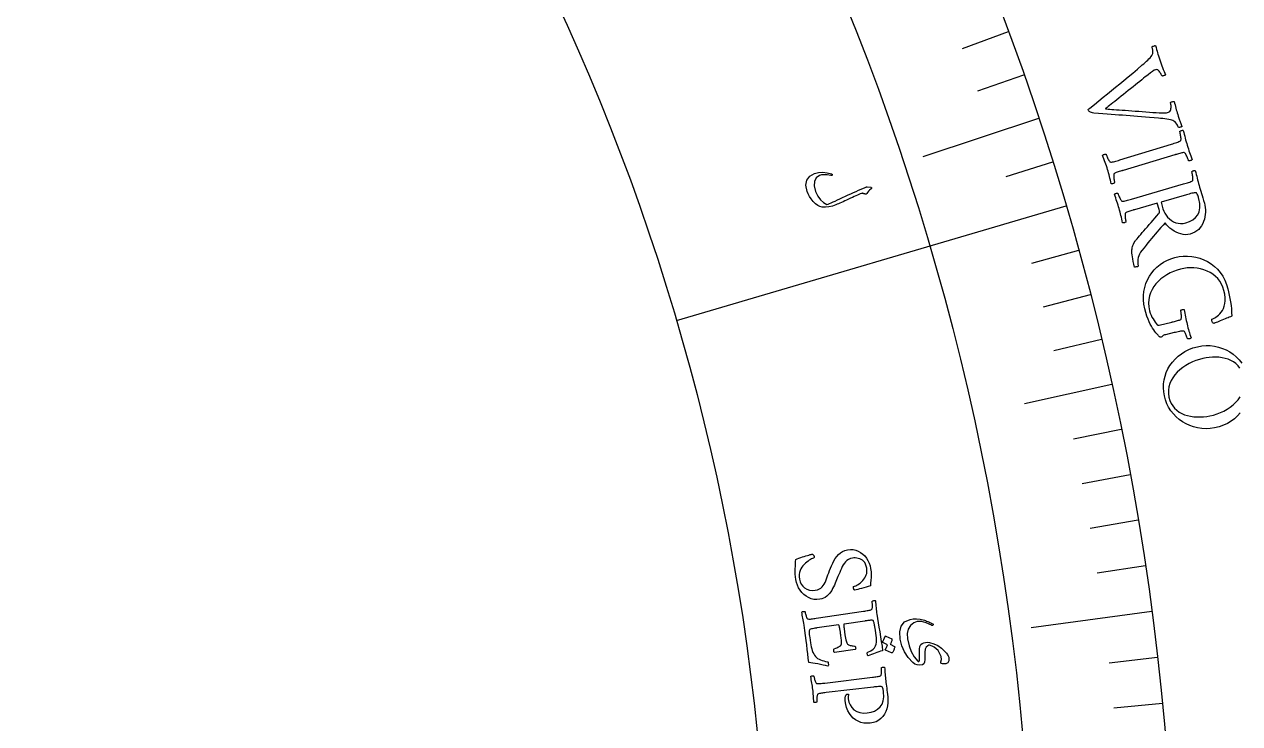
# Model space of a CAD drawing. Header units: millimetres. Extents: x -68 to 67, y -67 to 79.
# Drawn here: x 30.71 to 54.95, y 4.82 to 18.77 of the extents above; entities that cross this region are included whole.
import ezdxf

# ---------------------------------------------------------------- set-up
doc = ezdxf.new("R2010")
doc.units = ezdxf.units.MM
for name, color, linetype in [('ENGRAVE', 7, 'Continuous'), ('ENGRAVE_FINE', 8, 'Continuous'), ('TEXT', 5, 'Continuous')]:
    doc.layers.add(name, color=color, linetype=linetype)

msp = doc.modelspace()

# ---------------------------------------------------------------- linework, layer by layer
at = {"layer": 'ENGRAVE'}
for points in [[(50.9346, 16.8917), (48.6281, 16.1268)], [(51.4818, 15.1421), (43.711, 12.8565)], [(52.3968, 11.586), (50.6569, 11.2012)], [(53.1967, 7.0548), (50.7878, 6.7353)]]:
    msp.add_lwpolyline(points, dxfattribs=at)
for radius in [66.15, 66.15, 64.3781, 61.0875, 61.0875, 58.4888, 53.6625, 53.6625, 50.8275, 45.5625, 45.5625]:
    msp.add_circle((0, 0), radius, dxfattribs=at)
at = {"layer": 'ENGRAVE_FINE'}
for points in [[(50.3286, 18.6197), (49.417, 18.2824)], [(50.6389, 17.7585), (49.7217, 17.4368)], [(51.2156, 16.0195), (50.2879, 15.7293)], [(51.7332, 14.2598), (50.7961, 14.0016)], [(51.9695, 13.3729), (51.0282, 13.1307)], [(52.1908, 12.4815), (51.2454, 12.2554)], [(52.5877, 10.6865), (51.6351, 10.493)], [(52.7631, 9.7834), (51.8074, 9.6062)], [(52.9232, 8.8769), (51.9646, 8.7161)], [(53.0677, 7.9673), (52.1065, 7.823)], [(53.3101, 6.1397), (52.3445, 6.0285)], [(53.4078, 5.2222), (52.4404, 5.1277)]]:
    msp.add_lwpolyline(points, dxfattribs=at)
at = {"layer": 'TEXT'}
for points in [[(53.3554, 18.0601), (53.3691, 18.0203), (53.383, 17.9814), (53.3971, 17.9432), (53.4115, 17.9058), (53.4258, 17.8689), (53.4398, 17.8322), (53.4536, 17.7958), (53.467, 17.7597), (53.4617, 17.7556), (53.4537, 17.7514), (53.4432, 17.7473), (53.4302, 17.7433), (53.4173, 17.7401), (53.4074, 17.7388), (53.4005, 17.7394), (53.3965, 17.7418), (53.3939, 17.7484), (53.3894, 17.758), (53.3831, 17.7706), (53.3749, 17.7862), (53.3653, 17.8029), (53.3545, 17.8187), (53.3427, 17.8337), (53.3298, 17.8478), (53.3159, 17.8589), (53.301, 17.8653), (53.2852, 17.8668), (53.2685, 17.8634), (53.2446, 17.8523), (53.2121, 17.832), (53.171, 17.8026), (53.1214, 17.7641), (53.0958, 17.7435), (53.0663, 17.7197), (53.0328, 17.6927), (52.9955, 17.6625), (52.9552, 17.63), (52.9129, 17.596), (52.8685, 17.5604), (52.822, 17.5234), (52.7745, 17.4855), (52.727, 17.4475), (52.6796, 17.4095), (52.6321, 17.3712), (52.5857, 17.3338), (52.541, 17.2981), (52.4982, 17.264), (52.4572, 17.2315), (52.4189, 17.2014), (52.3843, 17.1742), (52.3533, 17.1499), (52.326, 17.1285), (52.3034, 17.1109), (52.2867, 17.0977), (52.2758, 17.0889), (52.2708, 17.0847), (52.2805, 17.0836), (52.2979, 17.082), (52.3232, 17.0798), (52.3564, 17.0772), (52.3959, 17.0742), (52.4405, 17.0709), (52.4901, 17.0674), (52.5447, 17.0636), (52.6034, 17.0595), (52.665, 17.0551), (52.7295, 17.0504), (52.7971, 17.0455), (52.8664, 17.0404), (52.9362, 17.0351), (53.0065, 17.0299), (53.0774, 17.0245), (53.1475, 17.0192), (53.2154, 17.014), (53.2813, 17.009), (53.3451, 17.004), (53.3691, 17.0024), (53.3935, 17.0015), (53.4183, 17.0015), (53.4436, 17.0022), (53.4679, 17.0039), (53.4898, 17.0066), (53.5094, 17.0102), (53.5266, 17.0148), (53.5444, 17.0228), (53.5585, 17.0343), (53.5687, 17.0492), (53.575, 17.0676), (53.5786, 17.0878), (53.5805, 17.1082), (53.5805, 17.1287), (53.5789, 17.1493), (53.5763, 17.1683), (53.5738, 17.1841), (53.5714, 17.1966), (53.5689, 17.2058), (53.5714, 17.2115), (53.5773, 17.2168), (53.5865, 17.2218), (53.599, 17.2266), (53.6122, 17.2301), (53.6235, 17.2317), (53.633, 17.2312), (53.6405, 17.2288), (53.6499, 17.1948), (53.6589, 17.1617), (53.6674, 17.1295), (53.6754, 17.0982), (53.6836, 17.067), (53.6925, 17.0349), (53.7021, 17.002), (53.7125, 16.9684), (53.7213, 16.9409), (53.7293, 16.9164), (53.7364, 16.895), (53.7428, 16.8766), (53.7488, 16.8599), (53.7549, 16.8433), (53.7612, 16.827), (53.7675, 16.8108), (53.7741, 16.7939), (53.7814, 16.775), (53.7892, 16.7542), (53.7976, 16.7315), (53.7921, 16.7276), (53.7838, 16.7238), (53.7727, 16.7201), (53.7588, 16.7167), (53.7454, 16.7141), (53.7356, 16.7129), (53.7294, 16.7132), (53.7268, 16.715), (53.7229, 16.7248), (53.7159, 16.739), (53.7059, 16.7576), (53.6928, 16.7806), (53.677, 16.8039), (53.6589, 16.8236), (53.6386, 16.8397), (53.6161, 16.852), (53.5967, 16.8594), (53.5705, 16.8664), (53.5374, 16.8732), (53.4974, 16.8797), (53.4545, 16.8856), (53.4127, 16.8906), (53.3721, 16.8947), (53.3326, 16.898), (53.2411, 16.9054), (53.1534, 16.9123), (53.0695, 16.9189), (52.9895, 16.925), (52.9122, 16.9309), (52.8361, 16.9369), (52.7614, 16.9428), (52.688, 16.9488), (52.6147, 16.9548), (52.5399, 16.9608), (52.4638, 16.9667), (52.3863, 16.9727), (52.3059, 16.9789), (52.2213, 16.9857), (52.1324, 16.993), (52.0392, 17.0008), (52.0144, 17.0038), (51.9931, 17.0084), (51.9754, 17.0147), (51.9612, 17.0227), (51.9499, 17.0319), (51.9406, 17.0419), (51.9334, 17.0528), (51.9284, 17.0646), (51.9282, 17.0684), (51.9302, 17.0726), (51.9342, 17.0772), (51.9404, 17.082), (51.947, 17.0869), (51.9526, 17.0915), (51.9571, 17.0957), (51.9605, 17.0995), (52.0528, 17.1738), (52.1418, 17.2458), (52.2277, 17.3153), (52.3105, 17.3824), (52.392, 17.4486), (52.4741, 17.5155), (52.5567, 17.583), (52.64, 17.6513), (52.7256, 17.722), (52.8153, 17.7967), (52.909, 17.8756), (53.0067, 17.9587), (53.0368, 17.9841), (53.065, 18.0087), (53.0915, 18.0325), (53.1161, 18.0556), (53.1391, 18.0785), (53.1606, 18.1017), (53.1806, 18.1254), (53.1991, 18.1494), (53.2059, 18.1601), (53.211, 18.1729), (53.2142, 18.188), (53.2156, 18.2053), (53.2158, 18.2234), (53.215, 18.241), (53.2134, 18.2582), (53.211, 18.2749), (53.2081, 18.2902), (53.2053, 18.3033), (53.2026, 18.3142), (53.1999, 18.3228), (53.2016, 18.3246), (53.2076, 18.3276), (53.2177, 18.3316), (53.2322, 18.3367), (53.2468, 18.3416), (53.2578, 18.3449), (53.265, 18.3465), (53.2685, 18.3465), (53.2813, 18.3053), (53.2926, 18.2676), (53.3024, 18.2335), (53.3109, 18.2029), (53.3195, 18.1724), (53.3298, 18.1384), (53.3418, 18.1009), (53.3554, 18.0601)], [(53.902, 16.3565), (53.9133, 16.3201), (53.9249, 16.2843), (53.9368, 16.2491), (53.949, 16.2145), (53.9613, 16.1798), (53.9737, 16.1442), (53.9862, 16.1078), (53.9988, 16.0706), (53.9942, 16.0644), (53.9873, 16.0592), (53.9781, 16.0548), (53.9666, 16.0513), (53.9549, 16.0489), (53.9447, 16.0479), (53.9361, 16.0482), (53.9292, 16.0499), (53.9263, 16.059), (53.9219, 16.0711), (53.9161, 16.0863), (53.9089, 16.1045), (53.9008, 16.1238), (53.8925, 16.1423), (53.8839, 16.1601), (53.875, 16.1771), (53.866, 16.1917), (53.8573, 16.2021), (53.8488, 16.2086), (53.8405, 16.2109), (53.8261, 16.2103), (53.8101, 16.2083), (53.7925, 16.205), (53.7733, 16.2003), (53.7528, 16.1947), (53.7314, 16.1887), (53.7092, 16.1823), (53.6861, 16.1754), (53.6824, 16.1743), (53.6786, 16.1732), (53.6749, 16.172), (53.6712, 16.1709), (53.6675, 16.1698), (53.6637, 16.1687), (53.66, 16.1675), (53.6563, 16.1664), (52.6217, 15.8547), (52.618, 15.8536), (52.6143, 15.8525), (52.6106, 15.8514), (52.6069, 15.8502), (52.6031, 15.8491), (52.5994, 15.848), (52.5957, 15.8469), (52.592, 15.8457), (52.569, 15.8387), (52.5471, 15.8319), (52.5264, 15.8252), (52.5068, 15.8187), (52.4887, 15.8122), (52.4725, 15.8054), (52.4583, 15.7983), (52.4461, 15.791), (52.4413, 15.7849), (52.438, 15.7752), (52.4361, 15.7618), (52.4356, 15.7449), (52.4363, 15.726), (52.4379, 15.7067), (52.4405, 15.687), (52.4441, 15.6669), (52.4479, 15.6482), (52.4512, 15.6328), (52.4541, 15.6206), (52.4565, 15.6116), (52.4516, 15.6065), (52.4446, 15.6017), (52.4355, 15.597), (52.4243, 15.5926), (52.4128, 15.5893), (52.4028, 15.5879), (52.3942, 15.5884), (52.387, 15.5909), (52.3785, 15.6281), (52.3701, 15.6646), (52.3617, 15.7002), (52.3534, 15.735), (52.3447, 15.7695), (52.3355, 15.8044), (52.3256, 15.8395), (52.3151, 15.875), (52.3044, 15.9095), (52.2931, 15.9442), (52.2812, 15.979), (52.2687, 16.0139), (52.2558, 16.0491), (52.2426, 16.0845), (52.2292, 16.1202), (52.2155, 16.1561), (52.22, 16.1621), (52.2269, 16.1673), (52.236, 16.1718), (52.2474, 16.1754), (52.2592, 16.1779), (52.2693, 16.1791), (52.2779, 16.179), (52.2848, 16.1775), (52.2877, 16.1687), (52.2921, 16.1569), (52.298, 16.1422), (52.3052, 16.1246), (52.3134, 16.1059), (52.3223, 16.0878), (52.3317, 16.0705), (52.3419, 16.0538), (52.3518, 16.0396), (52.3608, 16.0297), (52.3688, 16.024), (52.3758, 16.0225), (52.3931, 16.023), (52.4123, 16.0252), (52.4332, 16.0292), (52.456, 16.0349), (52.4802, 16.0417), (52.5053, 16.049), (52.5312, 16.0566), (52.558, 16.0648), (53.5913, 16.3806), (53.6182, 16.3889), (53.6442, 16.3971), (53.6694, 16.4052), (53.6938, 16.4133), (53.7164, 16.4215), (53.7364, 16.4301), (53.7537, 16.4391), (53.7683, 16.4485), (53.7743, 16.454), (53.778, 16.4635), (53.7794, 16.477), (53.7786, 16.4945), (53.7764, 16.5141), (53.7736, 16.5341), (53.7702, 16.5544), (53.7661, 16.575), (53.762, 16.5941), (53.7584, 16.61), (53.7552, 16.6225), (53.7526, 16.6317), (53.7575, 16.6369), (53.7644, 16.6419), (53.7734, 16.6467), (53.7846, 16.6513), (53.796, 16.6547), (53.8061, 16.6562), (53.8147, 16.6557), (53.822, 16.6532), (53.8323, 16.615), (53.8424, 16.577), (53.8522, 16.5394), (53.8617, 16.502), (53.8713, 16.465), (53.8812, 16.4284), (53.8914, 16.3922), (53.902, 16.3565)], [(47.5916, 15.5192), (47.5968, 15.5181), (47.6011, 15.5158), (47.6043, 15.5124), (47.6065, 15.5078), (47.6073, 15.5027), (47.6061, 15.4979), (47.6031, 15.4932), (47.5983, 15.4888), (47.5695, 15.4643), (47.5455, 15.4403), (47.5264, 15.4169), (47.5121, 15.394), (47.5066, 15.3869), (47.4989, 15.3828), (47.4889, 15.382), (47.4768, 15.3842), (47.4706, 15.3862), (47.4647, 15.388), (47.4591, 15.3898), (47.4536, 15.3914), (47.4485, 15.3928), (47.4439, 15.3943), (47.4396, 15.3956), (47.4358, 15.3969), (47.4289, 15.399), (47.4213, 15.3995), (47.413, 15.3987), (47.4039, 15.3963), (47.3795, 15.3865), (47.3529, 15.3753), (47.3242, 15.3628), (47.2935, 15.3491), (47.2606, 15.3342), (47.2256, 15.3182), (47.1884, 15.3011), (47.1491, 15.2829), (47.1101, 15.2641), (47.0733, 15.2468), (47.0387, 15.231), (47.0064, 15.2165), (46.9762, 15.2034), (46.9482, 15.1915), (46.9223, 15.1807), (46.8985, 15.1712), (46.8271, 15.146), (46.7569, 15.1298), (46.6881, 15.1226), (46.6205, 15.1243), (46.5781, 15.1336), (46.5348, 15.1551), (46.4904, 15.1887), (46.4451, 15.2345), (46.4028, 15.2864), (46.3685, 15.3368), (46.3419, 15.3857), (46.3232, 15.4333), (46.2994, 15.5601), (46.3162, 15.6624), (46.3737, 15.7403), (46.472, 15.7938), (46.552, 15.8139), (46.6352, 15.8194), (46.7215, 15.8102), (46.8109, 15.7861), (46.8164, 15.7838), (46.8204, 15.7808), (46.8227, 15.7771), (46.8235, 15.7726), (46.8233, 15.7675), (46.8223, 15.7633), (46.8202, 15.76), (46.8173, 15.7576), (46.8127, 15.755), (46.8078, 15.7536), (46.8028, 15.7533), (46.7976, 15.7542), (46.7218, 15.7657), (46.6591, 15.77), (46.6095, 15.7672), (46.5729, 15.7573), (46.5039, 15.7072), (46.4675, 15.6371), (46.4637, 15.547), (46.4922, 15.4369), (46.535, 15.3432), (46.5867, 15.2686), (46.6474, 15.213), (46.7173, 15.1765), (46.7423, 15.1859), (46.7712, 15.1974), (46.8042, 15.2112), (46.8411, 15.2272), (46.8821, 15.2455), (46.9272, 15.2662), (46.9764, 15.2894), (47.0297, 15.315), (47.0849, 15.3409), (47.1393, 15.3661), (47.1929, 15.3906), (47.2457, 15.4145), (47.2978, 15.4377), (47.3491, 15.46), (47.3997, 15.4815), (47.4496, 15.5022), (47.497, 15.5242), (47.5027, 15.5257), (47.5082, 15.5266), (47.5135, 15.5268), (47.5187, 15.5264)], [(54.2436, 15.2045), (54.2538, 15.1617), (54.2606, 15.1172), (54.2642, 15.0712), (54.2644, 15.0235), (54.2612, 14.9755), (54.2544, 14.9285), (54.2439, 14.8823), (54.2297, 14.8371), (54.2116, 14.7938), (54.1892, 14.7532), (54.1625, 14.7154), (54.1314, 14.6804), (54.0958, 14.6493), (54.0554, 14.623), (54.0101, 14.6016), (53.96, 14.585), (53.9157, 14.5763), (53.8703, 14.574), (53.824, 14.578), (53.7765, 14.5883), (53.7294, 14.6038), (53.6838, 14.6234), (53.6397, 14.6471), (53.5972, 14.6749), (53.5575, 14.7057), (53.5219, 14.7384), (53.4905, 14.7732), (53.4633, 14.8098), (53.4196, 14.7629), (53.3779, 14.7173), (53.3382, 14.673), (53.3005, 14.63), (53.2639, 14.5873), (53.2276, 14.5441), (53.1916, 14.5004), (53.156, 14.4561), (53.1195, 14.4104), (53.0811, 14.3621), (53.0409, 14.3115), (52.9987, 14.2584), (52.9731, 14.2229), (52.952, 14.1875), (52.9357, 14.1522), (52.9239, 14.117), (52.9169, 14.0799), (52.9145, 14.0389), (52.9169, 13.9941), (52.9239, 13.9453), (52.9188, 13.9397), (52.9111, 13.9353), (52.9007, 13.9322), (52.8876, 13.9304), (52.8746, 13.9295), (52.8645, 13.929), (52.8574, 13.9289), (52.8531, 13.9293), (52.8382, 13.9877), (52.8258, 14.0413), (52.8157, 14.09), (52.8081, 14.1339), (52.8026, 14.1728), (52.7991, 14.2063), (52.7974, 14.2346), (52.7977, 14.2575), (52.7997, 14.2727), (52.8025, 14.2907), (52.8059, 14.3116), (52.8101, 14.3354), (52.8169, 14.3611), (52.8279, 14.3876), (52.8432, 14.4149), (52.8627, 14.4431), (52.8726, 14.4555), (52.8863, 14.4722), (52.9039, 14.4934), (52.9252, 14.519), (52.9498, 14.5481), (52.977, 14.58), (53.0068, 14.6147), (53.0391, 14.6521), (53.0733, 14.6916), (53.1086, 14.7324), (53.145, 14.7746), (53.1826, 14.8182), (53.2205, 14.8621), (53.2581, 14.9053), (53.2954, 14.9478), (53.3324, 14.9896), (53.342, 15.0055), (53.3467, 15.0248), (53.3464, 15.0474), (53.3411, 15.0733), (53.3048, 15.201), (52.8513, 15.0717), (52.8476, 15.0706), (52.8439, 15.0696), (52.8401, 15.0685), (52.8364, 15.0674), (52.8326, 15.0664), (52.8289, 15.0653), (52.8252, 15.0642), (52.8214, 15.0632), (52.7983, 15.0565), (52.7764, 15.05), (52.7555, 15.0436), (52.7358, 15.0374), (52.7177, 15.0312), (52.7014, 15.0246), (52.6871, 15.0178), (52.6747, 15.0106), (52.6699, 15.0046), (52.6664, 14.9949), (52.6643, 14.9816), (52.6636, 14.9647), (52.664, 14.9457), (52.6654, 14.9264), (52.6677, 14.9067), (52.6709, 14.8865), (52.6744, 14.8678), (52.6775, 14.8523), (52.6802, 14.8401), (52.6825, 14.831), (52.6775, 14.826), (52.6705, 14.8213), (52.6613, 14.8168), (52.6501, 14.8125), (52.6385, 14.8094), (52.6284, 14.8081), (52.6198, 14.8088), (52.6127, 14.8114), (52.6048, 14.8487), (52.5969, 14.8853), (52.589, 14.921), (52.5812, 14.9559), (52.5731, 14.9906), (52.5644, 15.0256), (52.555, 15.0609), (52.5451, 15.0965), (52.5348, 15.1312), (52.524, 15.166), (52.5127, 15.201), (52.5007, 15.2361), (52.4883, 15.2715), (52.4757, 15.3071), (52.4628, 15.343), (52.4496, 15.3791), (52.4542, 15.385), (52.4612, 15.3902), (52.4704, 15.3945), (52.4818, 15.3979), (52.4936, 15.4003), (52.5038, 15.4013), (52.5123, 15.4011), (52.5192, 15.3995), (52.522, 15.3906), (52.5263, 15.3788), (52.5319, 15.364), (52.5388, 15.3463), (52.5468, 15.3274), (52.5553, 15.3092), (52.5646, 15.2917), (52.5744, 15.2749), (52.5842, 15.2606), (52.593, 15.2505), (52.6009, 15.2447), (52.6079, 15.2431), (52.6252, 15.2434), (52.6444, 15.2453), (52.6654, 15.249), (52.6883, 15.2544), (52.7126, 15.2608), (52.7377, 15.2677), (52.7638, 15.2749), (52.7907, 15.2827), (53.8279, 15.5857), (53.8548, 15.5935), (53.881, 15.6014), (53.9063, 15.6091), (53.9308, 15.6168), (53.9536, 15.6247), (53.9737, 15.633), (53.9911, 15.6418), (54.0059, 15.6509), (54.0119, 15.6564), (54.0157, 15.6658), (54.0174, 15.6793), (54.0169, 15.6968), (54.015, 15.7164), (54.0125, 15.7361), (54.0095, 15.7561), (54.0059, 15.7762), (54.0022, 15.7948), (53.9989, 15.8103), (53.9961, 15.8226), (53.9936, 15.8318), (53.9986, 15.837), (54.0056, 15.8419), (54.0147, 15.8465), (54.0259, 15.8509), (54.0374, 15.8542), (54.0475, 15.8555), (54.0561, 15.8549), (54.0633, 15.8522), (54.073, 15.814), (54.0825, 15.7761), (54.0916, 15.7387), (54.1004, 15.7018), (54.1093, 15.6651), (54.1185, 15.6288), (54.1281, 15.5928), (54.1382, 15.557), (54.1491, 15.5195), (54.1608, 15.4805), (54.1731, 15.4403), (54.1861, 15.3987), (54.1997, 15.3548), (54.2139, 15.3078), (54.2285, 15.2577), (54.2436, 15.2045)], [(53.8746, 14.8094), (53.9495, 14.8358), (54.0142, 14.8713), (54.0686, 14.9157), (54.1128, 14.9692), (54.1434, 15.0329), (54.157, 15.1079), (54.1535, 15.1941), (54.133, 15.2915), (54.1292, 15.3044), (54.1242, 15.3203), (54.118, 15.3391), (54.1107, 15.3608), (54.1025, 15.3812), (54.0939, 15.3962), (54.0848, 15.4057), (54.0752, 15.4097), (54.0608, 15.4105), (54.0427, 15.4091), (54.0211, 15.4054), (53.996, 15.3995), (53.9689, 15.3924), (53.9418, 15.3851), (53.9146, 15.3776), (53.8872, 15.3698), (53.3796, 15.2223), (53.4166, 15.0919), (53.4327, 15.0455), (53.4538, 15.0017), (53.48, 14.9606), (53.5114, 14.922), (53.547, 14.8873), (53.5858, 14.8577), (53.6279, 14.8331), (53.6732, 14.8137), (53.7211, 14.8007), (53.7706, 14.7957), (53.8218, 14.7986), (53.8746, 14.8094)], [(53.594, 12.8313), (53.5978, 12.8323), (53.6016, 12.8332), (53.6054, 12.8341), (53.6091, 12.835), (53.6129, 12.8359), (53.6167, 12.8368), (53.6205, 12.8377), (53.6242, 12.8386), (53.6476, 12.8443), (53.6698, 12.8498), (53.6909, 12.8553), (53.7109, 12.8607), (53.7293, 12.8662), (53.7458, 12.872), (53.7604, 12.8783), (53.773, 12.8849), (53.7794, 12.89), (53.7839, 12.8992), (53.7866, 12.9125), (53.7876, 12.9298), (53.7872, 12.9493), (53.7861, 12.9689), (53.7844, 12.9887), (53.7819, 13.0087), (53.7791, 13.0271), (53.7767, 13.0425), (53.7745, 13.0548), (53.7725, 13.0639), (53.7776, 13.0687), (53.7849, 13.0733), (53.7942, 13.0774), (53.8056, 13.0813), (53.8172, 13.0841), (53.8274, 13.0849), (53.8359, 13.0839), (53.843, 13.081), (53.8507, 13.043), (53.8579, 13.0056), (53.8646, 12.9687), (53.8709, 12.9324), (53.8772, 12.8965), (53.8841, 12.8606), (53.8916, 12.825), (53.8997, 12.7894), (53.9086, 12.7533), (53.9178, 12.7185), (53.9274, 12.6849), (53.9373, 12.6526), (53.9474, 12.6201), (53.9575, 12.5861), (53.9676, 12.5506), (53.9777, 12.5136), (53.9727, 12.5079), (53.9655, 12.5031), (53.956, 12.4993), (53.9444, 12.4966), (53.9325, 12.4949), (53.9223, 12.4944), (53.9138, 12.4952), (53.907, 12.4972), (53.9047, 12.5062), (53.9012, 12.5179), (53.8966, 12.5324), (53.8909, 12.5495), (53.8843, 12.5677), (53.8772, 12.5851), (53.8697, 12.6017), (53.8617, 12.6175), (53.8534, 12.6311), (53.8452, 12.641), (53.837, 12.6472), (53.8288, 12.6498), (53.8115, 12.6505), (53.7923, 12.6495), (53.7711, 12.647), (53.7479, 12.6428), (53.7234, 12.6376), (53.6979, 12.632), (53.6715, 12.6261), (53.6442, 12.6197), (53.4702, 12.5788), (53.4515, 12.5735), (53.4356, 12.5673), (53.4227, 12.5602), (53.4126, 12.552), (53.4038, 12.5441), (53.3946, 12.5378), (53.3851, 12.5331), (53.3752, 12.53), (53.3702, 12.5293), (53.3653, 12.5296), (53.3605, 12.531), (53.3558, 12.5333), (53.3501, 12.5376), (53.3424, 12.5448), (53.3328, 12.5547), (53.3211, 12.5675), (53.3006, 12.5915), (53.2794, 12.6175), (53.2573, 12.6454), (53.2344, 12.6752), (53.2112, 12.7083), (53.1881, 12.7461), (53.1653, 12.7885), (53.1426, 12.8355), (53.1204, 12.8889), (53.0988, 12.9501), (53.0779, 13.0193), (53.0576, 13.0963), (53.0398, 13.1852), (53.0309, 13.2723), (53.0307, 13.3577), (53.0394, 13.4414), (53.0561, 13.5225), (53.0799, 13.6), (53.1108, 13.674), (53.149, 13.7446), (53.1936, 13.8108), (53.2438, 13.8719), (53.2996, 13.9279), (53.3612, 13.9788), (53.4276, 14.0238), (53.4984, 14.0621), (53.5734, 14.0936), (53.6526, 14.1185), (53.7388, 14.137), (53.8243, 14.1471), (53.9092, 14.1487), (53.9935, 14.1417), (54.0761, 14.1268), (54.1562, 14.1045), (54.2336, 14.0747), (54.3084, 14.0376), (54.3793, 13.9931), (54.4451, 13.9416), (54.5058, 13.8831), (54.5613, 13.8175), (54.6105, 13.7454), (54.6521, 13.6675), (54.6863, 13.5836), (54.7129, 13.494), (54.7276, 13.4314), (54.7414, 13.3671), (54.7542, 13.3009), (54.7659, 13.2331), (54.776, 13.1637), (54.7835, 13.0933), (54.7886, 13.0219), (54.7911, 12.9493), (54.788, 12.948), (54.7787, 12.944), (54.7632, 12.9374), (54.7416, 12.9281), (54.7157, 12.9172), (54.6876, 12.9055), (54.6574, 12.8932), (54.6251, 12.8803), (54.5924, 12.8672), (54.5612, 12.8547), (54.5316, 12.8428), (54.5035, 12.8313), (54.4789, 12.8214), (54.46, 12.814), (54.4466, 12.8091), (54.4388, 12.8066), (54.4337, 12.8054), (54.4281, 12.8068), (54.4218, 12.8107), (54.415, 12.8172), (54.4084, 12.8253), (54.403, 12.834), (54.3988, 12.8433), (54.3958, 12.8532), (54.3943, 12.8619), (54.3938, 12.8703), (54.3944, 12.8782), (54.3961, 12.8857), (54.4111, 12.8928), (54.4294, 12.9026), (54.4511, 12.9151), (54.4761, 12.9303), (54.5027, 12.9488), (54.529, 12.9712), (54.5549, 12.9977), (54.5806, 13.0283), (54.6043, 13.0633), (54.6242, 13.1034), (54.6404, 13.1487), (54.6529, 13.199), (54.6597, 13.255), (54.6592, 13.3174), (54.6511, 13.3862), (54.6356, 13.4613), (54.615, 13.5281), (54.5874, 13.5896), (54.5529, 13.6461), (54.5114, 13.6973), (54.4643, 13.7432), (54.4128, 13.7836), (54.357, 13.8187), (54.2968, 13.8483), (54.2336, 13.8724), (54.1689, 13.8909), (54.1025, 13.9039), (54.0346, 13.9113), (53.9664, 13.9133), (53.8995, 13.9099), (53.8337, 13.9013), (53.7691, 13.8874), (53.6986, 13.8666), (53.6299, 13.841), (53.5631, 13.8108), (53.4982, 13.7759), (53.4365, 13.7366), (53.3793, 13.6931), (53.3267, 13.6456), (53.2787, 13.594), (53.2363, 13.5385), (53.2008, 13.4796), (53.1721, 13.4172), (53.1503, 13.3513), (53.1367, 13.2821), (53.1326, 13.2099), (53.138, 13.1346), (53.1529, 13.0563), (53.1658, 13.0105), (53.1814, 12.9683), (53.1996, 12.9294), (53.2204, 12.894), (53.2424, 12.8615), (53.2639, 12.8314), (53.285, 12.8036), (53.3057, 12.7782), (53.3097, 12.7733), (53.314, 12.7699), (53.3183, 12.7681), (53.3228, 12.7677), (53.3276, 12.7683), (53.3328, 12.7691), (53.3385, 12.7702), (53.3445, 12.7716)], [(47.5894, 7.9164), (47.5946, 7.8821), (47.5983, 7.8507), (47.6004, 7.8221), (47.6011, 7.7964), (47.6007, 7.7719), (47.5996, 7.747), (47.5978, 7.7217), (47.5954, 7.696), (47.5926, 7.6686), (47.5897, 7.638), (47.5867, 7.6043), (47.5836, 7.5676), (47.5414, 7.5541), (47.4984, 7.5413), (47.4545, 7.5291), (47.4098, 7.5176), (47.3676, 7.5071), (47.331, 7.4983), (47.3001, 7.4911), (47.2748, 7.4856), (47.2695, 7.4849), (47.2645, 7.4869), (47.2598, 7.4916), (47.2554, 7.4989), (47.2515, 7.5073), (47.2485, 7.5149), (47.2463, 7.5217), (47.245, 7.5278), (47.2443, 7.5355), (47.245, 7.5425), (47.2468, 7.5488), (47.25, 7.5544), (47.2706, 7.5612), (47.2926, 7.5706), (47.3158, 7.5826), (47.3404, 7.5971), (47.3652, 7.614), (47.3891, 7.6329), (47.412, 7.6539), (47.4341, 7.677), (47.4544, 7.702), (47.4723, 7.7286), (47.4877, 7.757), (47.5007, 7.787), (47.5102, 7.8185), (47.5153, 7.8512), (47.516, 7.8851), (47.5123, 7.9202), (47.5026, 7.9634), (47.4889, 8.0009), (47.4712, 8.0326), (47.4496, 8.0587), (47.4251, 8.0798), (47.399, 8.0968), (47.3713, 8.1096), (47.342, 8.1183), (47.3122, 8.1235), (47.2832, 8.1259), (47.255, 8.1255), (47.2276, 8.1223), (47.186, 8.1121), (47.1491, 8.0967), (47.1168, 8.0761), (47.0892, 8.0503), (47.065, 8.0205), (47.043, 7.9879), (47.0232, 7.9524), (47.0056, 7.9142), (46.989, 7.8744), (46.972, 7.8345), (46.9548, 7.7944), (46.9373, 7.7542), (46.9245, 7.7234), (46.9112, 7.691), (46.8972, 7.657), (46.8825, 7.6215), (46.867, 7.5855), (46.8501, 7.5499), (46.8321, 7.5147), (46.8127, 7.4799), (46.7916, 7.4466), (46.7682, 7.4158), (46.7425, 7.3877), (46.7145, 7.3621), (46.6839, 7.34), (46.6505, 7.3224), (46.6141, 7.3094), (46.5749, 7.3007), (46.5162, 7.2958), (46.4596, 7.2997), (46.4053, 7.3124), (46.3533, 7.3339), (46.3045, 7.3626), (46.2599, 7.3967), (46.2197, 7.4364), (46.1838, 7.4815), (46.153, 7.5307), (46.1282, 7.5824), (46.1095, 7.6366), (46.0968, 7.6934), (46.0893, 7.7479), (46.0849, 7.8019), (46.0838, 7.8555), (46.0859, 7.9087), (46.0892, 7.9602), (46.0918, 8.0089), (46.0936, 8.0547), (46.0948, 8.0977), (46.1269, 8.1101), (46.1602, 8.1222), (46.1946, 8.1341), (46.2303, 8.1458), (46.2655, 8.1569), (46.2985, 8.167), (46.3294, 8.1763), (46.3581, 8.1845), (46.3831, 8.1915), (46.4029, 8.1968), (46.4175, 8.2004), (46.4269, 8.2025), (46.4334, 8.1976), (46.4395, 8.1922), (46.4452, 8.1863), (46.4506, 8.18), (46.4554, 8.1732), (46.4591, 8.1661), (46.462, 8.1587), (46.4638, 8.1509), (46.4642, 8.1416), (46.4616, 8.1337), (46.4562, 8.1274), (46.4479, 8.1226), (46.4314, 8.1153), (46.4123, 8.1057), (46.3905, 8.0937), (46.3661, 8.0794), (46.3404, 8.0626), (46.3147, 8.0433), (46.2889, 8.0213), (46.2632, 7.9968), (46.239, 7.9697), (46.2177, 7.9399), (46.1992, 7.9075), (46.1837, 7.8725), (46.1724, 7.8345), (46.1667, 7.7933), (46.1665, 7.749), (46.172, 7.7014), (46.1849, 7.6512), (46.206, 7.6058), (46.2355, 7.5652), (46.2733, 7.5294), (46.318, 7.5014), (46.3683, 7.4843), (46.4242, 7.4782), (46.4857, 7.4831), (46.5291, 7.4927), (46.5665, 7.5068), (46.5979, 7.5252), (46.6235, 7.5481), (46.6449, 7.5746), (46.6642, 7.604), (46.6812, 7.6363), (46.696, 7.6714), (46.7099, 7.7086), (46.7241, 7.7472), (46.7386, 7.7872), (46.7534, 7.8286), (46.7717, 7.8752), (46.7911, 7.9227), (46.8117, 7.9711), (46.8333, 8.0206), (46.8571, 8.069), (46.8842, 8.1144), (46.9145, 8.1567), (46.948, 8.196), (46.9857, 8.2303), (47.0283, 8.2576), (47.076, 8.2779), (47.1286, 8.2911), (47.186, 8.2971), (47.2409, 8.2946), (47.2934, 8.2836), (47.3435, 8.2639), (47.3903, 8.2371), (47.433, 8.2046), (47.4715, 8.1665), (47.5059, 8.1227), (47.5354, 8.0749), (47.5591, 8.0245), (47.5771, 7.9717), (47.5894, 7.9164)], [(47.7141, 7.0015), (47.7264, 6.9198), (47.7401, 6.8341), (47.755, 6.7445), (47.7712, 6.6509), (47.7873, 6.5558), (47.8023, 6.4617), (47.8161, 6.3686), (47.8287, 6.2765), (47.7884, 6.2649), (47.75, 6.2527), (47.7133, 6.2398), (47.6785, 6.2263), (47.6442, 6.2126), (47.6094, 6.1991), (47.5739, 6.1858), (47.5379, 6.1728), (47.532, 6.1789), (47.5274, 6.1872), (47.5238, 6.1977), (47.5214, 6.2105), (47.5207, 6.2238), (47.5224, 6.234), (47.5265, 6.241), (47.5331, 6.2448), (47.5912, 6.2731), (47.6366, 6.3036), (47.6693, 6.3363), (47.6893, 6.3711), (47.7005, 6.4082), (47.7067, 6.4476), (47.708, 6.4892), (47.7043, 6.5332), (47.6773, 6.7273), (47.6761, 6.7357), (47.6743, 6.7469), (47.6719, 6.761), (47.669, 6.778), (47.6656, 6.796), (47.6619, 6.8135), (47.6578, 6.8303), (47.6534, 6.8464), (47.6487, 6.8605), (47.6436, 6.8709), (47.6381, 6.8778), (47.6323, 6.8811), (47.6197, 6.8824), (47.6055, 6.8828), (47.5897, 6.8822), (47.5723, 6.8807), (47.554, 6.8785), (47.5354, 6.8762), (47.5165, 6.8737), (47.4974, 6.871), (47.4899, 6.8699), (47.4833, 6.869), (47.4775, 6.8681), (47.4725, 6.8674), (47.0607, 6.8078), (47.0569, 6.8054), (47.0544, 6.7994), (47.0534, 6.7898), (47.0537, 6.7766), (47.0549, 6.7612), (47.0565, 6.745), (47.0585, 6.7279), (47.0609, 6.7101), (47.0773, 6.5938), (47.0829, 6.5561), (47.0884, 6.5229), (47.0938, 6.4943), (47.0991, 6.4701), (47.1049, 6.4497), (47.1118, 6.4326), (47.1196, 6.4186), (47.1284, 6.4078), (47.1386, 6.3993), (47.1507, 6.3922), (47.1646, 6.3865), (47.1803, 6.3823), (47.1984, 6.3787), (47.2193, 6.3753), (47.2431, 6.372), (47.2698, 6.3687), (47.2771, 6.3668), (47.2829, 6.3611), (47.2872, 6.3518), (47.29, 6.3388), (47.291, 6.3259), (47.2903, 6.3149), (47.2879, 6.3057), (47.2839, 6.2983), (46.8669, 6.2428), (46.8621, 6.2479), (46.8583, 6.2555), (46.8552, 6.2655), (46.8529, 6.2779), (46.8523, 6.2903), (46.8539, 6.3005), (46.8579, 6.3084), (46.8642, 6.3141), (46.8927, 6.3256), (46.9169, 6.3359), (46.9369, 6.3449), (46.9525, 6.3526), (46.9648, 6.3593), (46.9749, 6.3655), (46.9828, 6.371), (46.9885, 6.376), (46.9928, 6.3809), (46.9967, 6.3861), (47, 6.3917), (47.0029, 6.3977), (47.006, 6.4058), (47.008, 6.4175), (47.0087, 6.4328), (47.0082, 6.4518), (47.0068, 6.473), (47.0051, 6.4952), (47.0029, 6.5183), (47.0003, 6.5424), (46.9974, 6.5666), (46.9945, 6.59), (46.9915, 6.6128), (46.9885, 6.6347), (46.9862, 6.65), (46.9837, 6.6663), (46.9809, 6.6835), (46.9778, 6.7017), (46.9745, 6.7198), (46.9711, 6.7365), (46.9676, 6.7519), (46.964, 6.766), (46.9601, 6.7776), (46.9556, 6.7857), (46.9507, 6.7902), (46.9453, 6.7911), (46.5245, 6.7303), (46.5219, 6.7299), (46.5188, 6.7294), (46.5151, 6.7289), (46.5109, 6.7283), (46.4939, 6.7258), (46.4747, 6.7228), (46.4533, 6.7193), (46.4296, 6.7154), (46.4075, 6.7111), (46.391, 6.7067), (46.38, 6.702), (46.3745, 6.6971), (46.3691, 6.6842), (46.3654, 6.6703), (46.3634, 6.6553), (46.3632, 6.6393), (46.3643, 6.6205), (46.3666, 6.5971), (46.3699, 6.5691), (46.3743, 6.5366), (46.3891, 6.4309), (46.3955, 6.3919), (46.4038, 6.3534), (46.414, 6.3154), (46.4262, 6.2779), (46.4398, 6.2428), (46.4546, 6.2119), (46.4706, 6.1851), (46.4878, 6.1625), (46.5086, 6.1403), (46.5327, 6.1214), (46.5599, 6.1057), (46.5902, 6.0934), (46.6228, 6.0828), (46.6566, 6.0727), (46.6917, 6.063), (46.728, 6.0538), (46.7344, 6.0509), (46.7395, 6.0449), (46.7432, 6.0359), (46.7457, 6.0239), (46.7472, 6.0051), (46.7466, 5.9894), (46.7439, 5.977), (46.739, 5.9677), (46.6909, 5.9781), (46.6413, 5.9889), (46.5901, 6.0001), (46.5374, 6.0119), (46.4861, 6.0225), (46.4388, 6.0304), (46.3956, 6.0354), (46.3566, 6.0377), (46.3452, 6.1263), (46.3343, 6.2147), (46.3239, 6.3028), (46.3138, 6.3908), (46.3033, 6.4814), (46.2911, 6.5775), (46.2775, 6.6791), (46.2622, 6.7862), (46.2565, 6.8233), (46.2507, 6.8583), (46.2447, 6.8914), (46.2385, 6.9224), (46.2325, 6.9527), (46.2267, 6.9836), (46.2213, 7.0152), (46.2162, 7.0473), (46.221, 7.052), (46.2276, 7.0557), (46.2362, 7.0583), (46.2466, 7.06), (46.2572, 7.0607), (46.2662, 7.0604), (46.2736, 7.0592), (46.2795, 7.057), (46.2809, 7.0489), (46.2832, 7.038), (46.2864, 7.0245), (46.2903, 7.0081), (46.2951, 6.9907), (46.3004, 6.9738), (46.3064, 6.9574), (46.3131, 6.9416), (46.3199, 6.9279), (46.3264, 6.918), (46.3327, 6.912), (46.3386, 6.9098), (46.3538, 6.908), (46.3708, 6.9074), (46.3896, 6.9082), (46.4102, 6.9102), (46.4322, 6.9129), (46.455, 6.916), (46.4787, 6.9193), (46.5031, 6.9228), (47.4461, 7.0632), (47.4706, 7.0669), (47.4944, 7.0707), (47.5175, 7.0745), (47.5398, 7.0783), (47.5606, 7.0826), (47.5792, 7.0874), (47.5955, 7.093), (47.6095, 7.0993), (47.6154, 7.1034), (47.6198, 7.1112), (47.6229, 7.1228), (47.6245, 7.1381), (47.6251, 7.1556), (47.6253, 7.1734), (47.6249, 7.1915), (47.6241, 7.2101), (47.623, 7.2273), (47.6219, 7.2416), (47.6208, 7.2529), (47.6197, 7.2613), (47.6246, 7.2653), (47.6313, 7.2687), (47.6398, 7.2717), (47.6501, 7.2742), (47.6606, 7.2758), (47.6696, 7.2757), (47.677, 7.2741), (47.683, 7.271), (47.6871, 7.2363), (47.6909, 7.2019), (47.6945, 7.1677), (47.698, 7.1338), (47.7015, 7.1002), (47.7053, 7.067), (47.7095, 7.0341), (47.7141, 7.0015)], [(48.9907, 6.0513), (49.0009, 6.1024), (48.9947, 6.1573), (48.9721, 6.2159), (48.9329, 6.2782), (48.8982, 6.3163), (48.8587, 6.3467), (48.8145, 6.3693), (48.7655, 6.3842), (48.7559, 6.385), (48.7463, 6.3839), (48.7365, 6.3809), (48.7266, 6.376), (48.6974, 6.3478), (48.6782, 6.3045), (48.6691, 6.246), (48.6698, 6.1724), (48.6712, 6.0998), (48.6638, 6.0461), (48.6477, 6.0112), (48.6229, 5.9951), (48.5678, 5.9869), (48.5173, 5.9916), (48.4714, 6.0093), (48.4299, 6.0399), (48.3391, 6.1418), (48.2672, 6.2532), (48.2144, 6.3742), (48.1805, 6.505), (48.1709, 6.6515), (48.1999, 6.7663), (48.2678, 6.8494), (48.3748, 6.9009), (48.436, 6.9117), (48.504, 6.9124), (48.5789, 6.9029), (48.6606, 6.8832), (48.6836, 6.8755), (48.7059, 6.8675), (48.7275, 6.859), (48.7484, 6.8502), (48.7686, 6.8408), (48.7884, 6.831), (48.8076, 6.8205), (48.8264, 6.8095), (48.8344, 6.8033), (48.8381, 6.7972), (48.8376, 6.7914), (48.8328, 6.7857), (48.8264, 6.782), (48.8197, 6.7804), (48.8127, 6.7809), (48.8054, 6.7834), (48.6967, 6.8316), (48.6014, 6.8556), (48.5194, 6.8557), (48.4508, 6.8321), (48.3826, 6.7776), (48.3392, 6.7057), (48.3203, 6.6163), (48.326, 6.5094), (48.3549, 6.3754), (48.3989, 6.2569), (48.4581, 6.1539), (48.5326, 6.0664), (48.5386, 6.0614), (48.5442, 6.0599), (48.5493, 6.0619), (48.554, 6.0676), (48.5613, 6.089), (48.5652, 6.1251), (48.5657, 6.1759), (48.5627, 6.2414), (48.5623, 6.3083), (48.571, 6.3606), (48.5889, 6.3983), (48.6161, 6.4213), (48.6498, 6.4347), (48.686, 6.442), (48.7248, 6.4431), (48.7661, 6.438), (48.849, 6.4146), (48.9274, 6.3772), (49.0012, 6.3258), (49.0704, 6.2603), (49.0871, 6.2426), (49.1018, 6.2252), (49.1145, 6.2082), (49.1252, 6.1915), (49.1341, 6.1752), (49.1412, 6.1595), (49.1464, 6.1443), (49.1499, 6.1297), (49.1517, 6.071), (49.1308, 6.0323), (49.0873, 6.0136), (49.0212, 6.015), (49.0029, 6.0198), (48.9917, 6.0275), (48.9876, 6.038), (48.9907, 6.0513)], [(48.0645, 6.3605), (48.0666, 6.3589), (48.0681, 6.3565), (48.0689, 6.3532), (48.0691, 6.349), (48.0654, 6.3336), (48.0612, 6.3186), (48.0563, 6.304), (48.0507, 6.2898), (48.0445, 6.2759), (48.0374, 6.2622), (48.0296, 6.2486), (48.021, 6.2353), (48.0181, 6.2325), (48.015, 6.2311), (48.0114, 6.2309), (48.0075, 6.232), (47.8834, 6.2883), (47.8816, 6.29), (47.8812, 6.2929), (47.8822, 6.2969), (47.8846, 6.302), (47.887, 6.3056), (47.8901, 6.3114), (47.894, 6.3194), (47.8987, 6.3295), (47.9042, 6.342), (47.9106, 6.3568), (47.918, 6.374), (47.9263, 6.3936), (47.8296, 6.438), (47.8265, 6.4403), (47.8254, 6.4435), (47.8263, 6.4478), (47.8291, 6.453), (47.8316, 6.4576), (47.8352, 6.4648), (47.8401, 6.4746), (47.8461, 6.487), (47.8532, 6.5022), (47.8615, 6.5205), (47.8709, 6.5417), (47.8815, 6.5659), (47.8834, 6.5685), (47.8856, 6.5698), (47.8879, 6.5698), (47.8903, 6.5686), (48.0105, 6.5108), (48.0127, 6.5092), (48.0141, 6.5068), (48.015, 6.5035), (48.0151, 6.4993), (48.0127, 6.4863), (48.0096, 6.4736), (48.0057, 6.4612), (48.0012, 6.449), (47.996, 6.4372), (47.9903, 6.4256), (47.984, 6.4144), (47.9773, 6.4034)], [(47.5827, 4.8303), (47.5173, 4.8276), (47.4552, 4.8331), (47.3964, 4.8467), (47.3409, 4.8684), (47.2897, 4.8975), (47.2434, 4.9333), (47.2022, 4.9757), (47.1659, 5.0248), (47.1354, 5.0798), (47.1113, 5.14), (47.0935, 5.2052), (47.0822, 5.2756), (47.0814, 5.2855), (47.081, 5.2969), (47.0809, 5.3097), (47.0813, 5.3241), (47.0823, 5.3385), (47.084, 5.3515), (47.0864, 5.3632), (47.0895, 5.3735), (47.092, 5.3767), (47.0953, 5.3811), (47.0994, 5.3868), (47.1045, 5.3937), (47.1105, 5.4005), (47.1178, 5.4057), (47.1262, 5.4092), (47.1358, 5.4112), (47.1417, 5.4111), (47.1458, 5.4094), (47.1481, 5.4061), (47.1485, 5.4011), (47.1472, 5.3915), (47.1458, 5.3817), (47.1443, 5.3715), (47.1427, 5.3611), (47.1414, 5.3502), (47.1409, 5.3389), (47.1412, 5.3271), (47.1422, 5.3147), (47.1551, 5.2507), (47.1785, 5.1933), (47.2124, 5.1425), (47.2569, 5.0982), (47.3109, 5.0635), (47.3732, 5.0411), (47.4437, 5.0312), (47.5225, 5.0337), (47.6008, 5.0478), (47.6696, 5.0726), (47.7288, 5.1082), (47.7786, 5.1545), (47.8167, 5.2115), (47.8409, 5.2791), (47.8512, 5.3573), (47.8475, 5.4459), (47.846, 5.4577), (47.844, 5.4722), (47.8413, 5.4895), (47.838, 5.5094), (47.8338, 5.5284), (47.8284, 5.5427), (47.8218, 5.5522), (47.814, 5.5571), (47.8016, 5.5599), (47.7857, 5.5612), (47.7663, 5.561), (47.7436, 5.5595), (47.719, 5.5572), (47.6943, 5.5546), (47.6696, 5.552), (47.6446, 5.5491), (46.6999, 5.4391), (46.6754, 5.4362), (46.6517, 5.4332), (46.6289, 5.4302), (46.6069, 5.4271), (46.5865, 5.4237), (46.5681, 5.4195), (46.5519, 5.4145), (46.5377, 5.4088), (46.5326, 5.4042), (46.5282, 5.3963), (46.5245, 5.385), (46.5215, 5.3704), (46.5191, 5.3539), (46.5175, 5.3371), (46.5167, 5.3199), (46.5166, 5.3024), (46.5169, 5.2861), (46.5174, 5.2726), (46.518, 5.2617), (46.5187, 5.2536), (46.5136, 5.2499), (46.5068, 5.2468), (46.4982, 5.2442), (46.4878, 5.2421), (46.4773, 5.241), (46.4683, 5.2413), (46.4609, 5.2431), (46.4551, 5.2464), (46.4535, 5.2801), (46.4518, 5.313), (46.4501, 5.3452), (46.4482, 5.3767), (46.4461, 5.4081), (46.4435, 5.4398), (46.4404, 5.4718), (46.4367, 5.5043), (46.4328, 5.5358), (46.4283, 5.5675), (46.4235, 5.5992), (46.4181, 5.631), (46.4124, 5.663), (46.4065, 5.6955), (46.4004, 5.7283), (46.394, 5.7615), (46.3989, 5.7661), (46.4057, 5.7696), (46.4143, 5.772), (46.4248, 5.7734), (46.4354, 5.7738), (46.4444, 5.7732), (46.4518, 5.7718), (46.4575, 5.7694), (46.4587, 5.7614), (46.4607, 5.7507), (46.4634, 5.7374), (46.4669, 5.7215), (46.4711, 5.7044), (46.476, 5.6877), (46.4815, 5.6714), (46.4877, 5.6554), (46.4941, 5.6416), (46.5004, 5.6315), (46.5064, 5.6253), (46.5123, 5.623), (46.5274, 5.6207), (46.5444, 5.6197), (46.5632, 5.6199), (46.5839, 5.6213), (46.606, 5.6235), (46.6289, 5.6259), (46.6526, 5.6285), (46.6771, 5.6314), (47.6236, 5.7456), (47.6482, 5.7487), (47.6721, 5.7518), (47.6953, 5.7549), (47.7177, 5.7581), (47.7386, 5.7618), (47.7573, 5.7661), (47.7738, 5.7713), (47.7879, 5.7772), (47.7939, 5.7811), (47.7986, 5.7888), (47.802, 5.8003), (47.804, 5.8156), (47.8051, 5.8329), (47.8058, 5.8505), (47.806, 5.8683), (47.8057, 5.8863), (47.8052, 5.9031), (47.8045, 5.917), (47.8038, 5.9282), (47.803, 5.9365), (47.808, 5.9403), (47.8148, 5.9436), (47.8233, 5.9463), (47.8337, 5.9486), (47.8442, 5.9498), (47.8532, 5.9495), (47.8606, 5.9477), (47.8665, 5.9444), (47.8696, 5.9097), (47.8724, 5.8754), (47.8751, 5.8415), (47.8775, 5.808), (47.88, 5.7748), (47.8829, 5.7419), (47.8861, 5.7091), (47.8898, 5.6765), (47.894, 5.6422), (47.8986, 5.6067), (47.9036, 5.5698), (47.909, 5.5317), (47.9147, 5.4916), (47.9203, 5.4486), (47.9259, 5.4029), (47.9315, 5.3543), (47.9352, 5.2943), (47.9329, 5.2349), (47.9245, 5.1762), (47.9101, 5.1182), (47.8898, 5.0628), (47.8636, 5.0118), (47.8316, 4.9652), (47.7938, 4.9231), (47.7501, 4.8874), (47.7003, 4.8601), (47.6445, 4.8411), (47.5827, 4.8303)]]:
    msp.add_lwpolyline(points, close=True, dxfattribs=at)
for points in [[(54.9586, 11.0196), (54.904, 10.9589), (54.8431, 10.9033), (54.7758, 10.8527), (54.7026, 10.8084), (54.6238, 10.7716), (54.5394, 10.7422), (54.4494, 10.7203), (54.3624, 10.7074), (54.2768, 10.7032), (54.1927, 10.7077), (54.1099, 10.7208), (54.0295, 10.7416), (53.9524, 10.769), (53.8785, 10.803), (53.8079, 10.8437), (53.7416, 10.8904), (53.6808, 10.9425), (53.6254, 11), (53.5754, 11.063), (53.5319, 11.1306), (53.4958, 11.2022), (53.4673, 11.2778), (53.4462, 11.3574), (53.4331, 11.4376), (53.4279, 11.5173), (53.4306, 11.5966), (53.4413, 11.6756), (53.4595, 11.753), (53.4852, 11.8275), (53.5181, 11.8991), (53.5585, 11.9678), (53.6057, 12.0328), (53.6591, 12.0932), (53.7189, 12.1491), (53.785, 12.2003), (53.857, 12.2457), (53.9344, 12.2841), (54.0172, 12.3155), (54.1054, 12.3398), (54.192, 12.3554), (54.2776, 12.3623), (54.3622, 12.3606), (54.4458, 12.3502), (54.5273, 12.3319), (54.6054, 12.3065), (54.6804, 12.2741), (54.7521, 12.2345), (54.8194, 12.1884), (54.8814, 12.1362), (54.938, 12.078), (54.9892, 12.0138)], [(54.9545, 11.9143), (54.9158, 11.9613), (54.8719, 12.0019), (54.8241, 12.0368), (54.7723, 12.0658), (54.7167, 12.089), (54.6582, 12.1069), (54.5977, 12.1199), (54.5354, 12.1281), (54.4711, 12.1314), (54.4063, 12.1305), (54.3422, 12.1258), (54.2791, 12.1175), (54.2167, 12.1055), (54.1452, 12.087), (54.0751, 12.0636), (54.0061, 12.0353), (53.9384, 12.0022), (53.8734, 11.9647), (53.8126, 11.9234), (53.7559, 11.8783), (53.7033, 11.8294), (53.6562, 11.7771), (53.6158, 11.722), (53.5821, 11.6639), (53.5552, 11.603), (53.5364, 11.5394), (53.5274, 11.4736), (53.5281, 11.4055), (53.5384, 11.3349), (53.5564, 11.2691), (53.5809, 11.2099), (53.6122, 11.1573), (53.6501, 11.1113), (53.6935, 11.0713), (53.7412, 11.0367), (53.7932, 11.0075), (53.8496, 10.9838), (53.909, 10.9652), (53.9702, 10.9513), (54.0333, 10.9422), (54.0982, 10.9379), (54.1635, 10.9378), (54.228, 10.9413), (54.2916, 10.9484), (54.3543, 10.9591), (54.426, 10.9762), (54.4964, 10.9981), (54.5655, 11.025), (54.6333, 11.0568), (54.6983, 11.0932), (54.7591, 11.1338), (54.8157, 11.1787), (54.8682, 11.2278), (54.9151, 11.2806), (54.9553, 11.3365)]]:
    msp.add_lwpolyline(points, dxfattribs=at)

doc.saveas('drawing.dxf')
